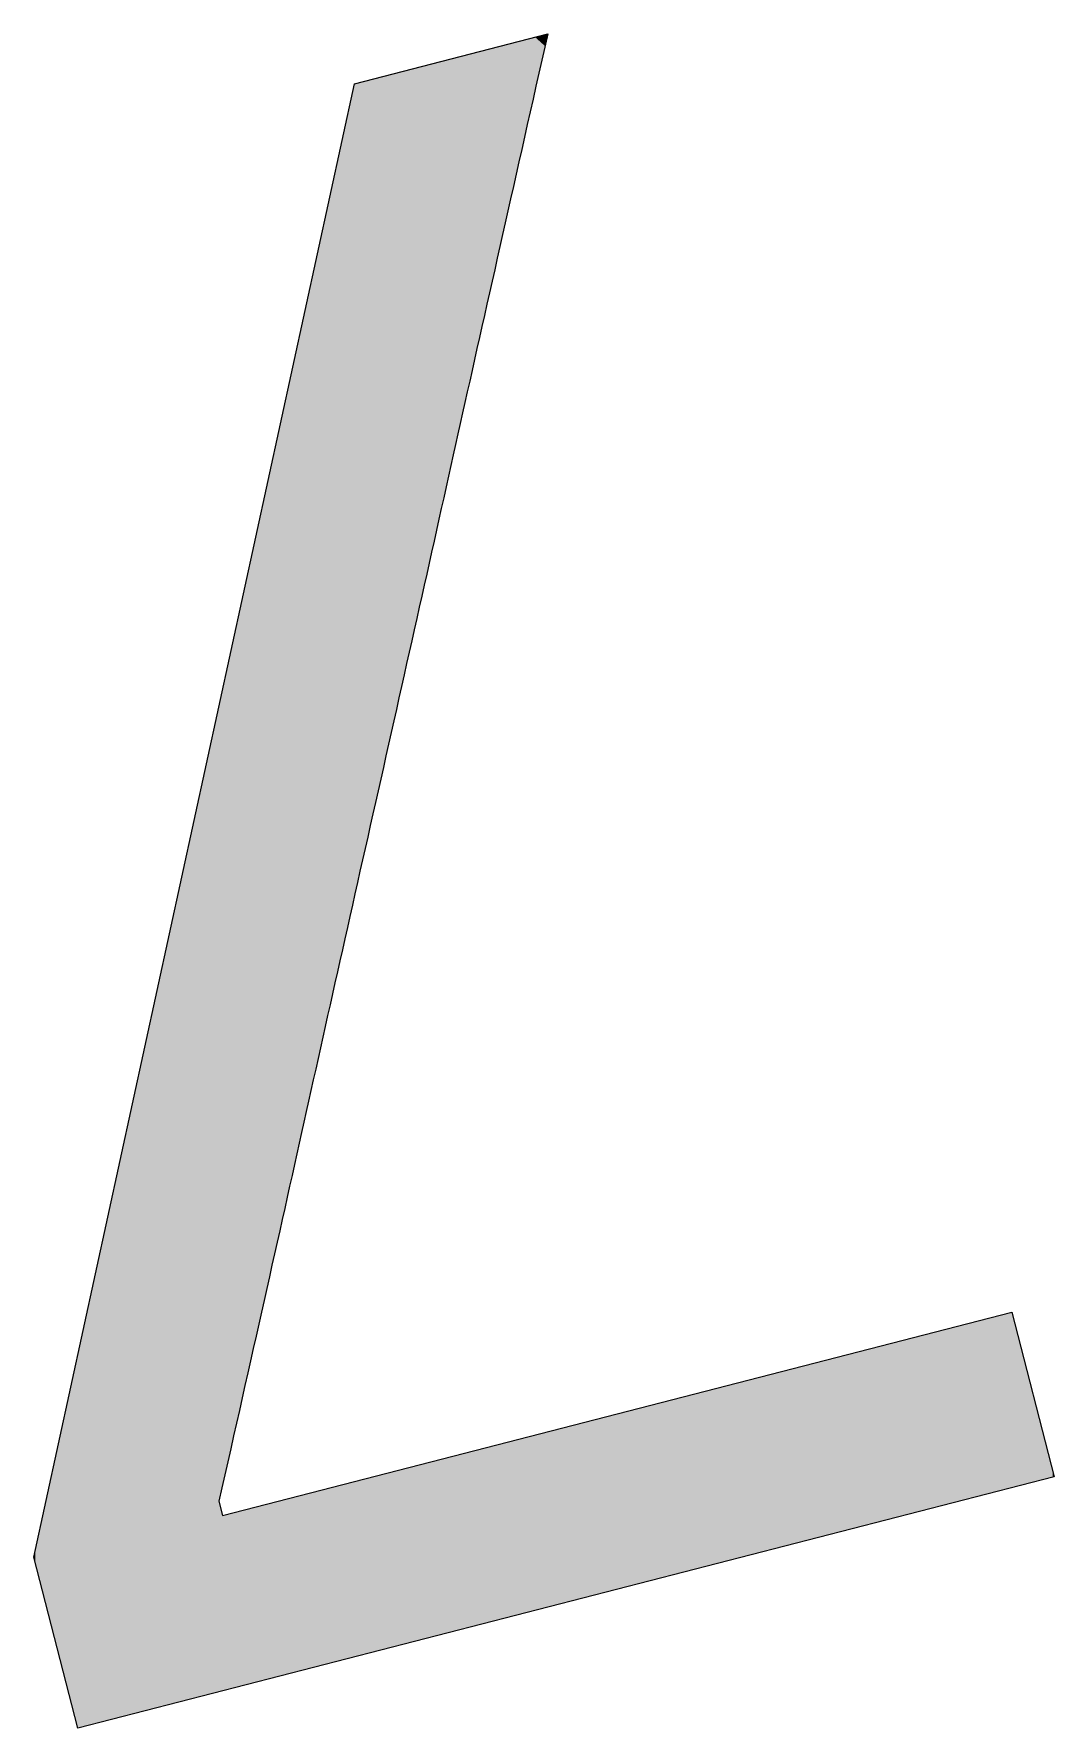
# Model space of a CAD drawing. Extents: x 1 to 47.3, y -47.1 to -0.8.
# Drawn here: x 28.636 to 30.867, y -46.669 to -42.965 of the extents above; entities that cross this region are included whole.
import ezdxf

# ---------------------------------------------------------------- set-up
doc = ezdxf.new("R2010")
doc.units = 0
doc.layers.add('LAYER_1', color=7, linetype='CONTINUOUS')

# ---------------------------------------------------------------- blocks, each defined once
blk = doc.blocks.new('*U11')
at = {"layer": 'LAYER_1', "color": 7}
for points in [[(29.6532, -43.4387), (29.5945, -43.0074), (29.6532, -42.9923)], [(29.6553, -43.4294), (29.6532, -42.9923), (29.6553, -42.9918)], [(29.6532, -43.4387), (29.6532, -42.9923), (29.6553, -43.4294)], [(29.7214, -43.1352), (29.6553, -42.9918), (29.7214, -42.9747)], [(29.6553, -43.4294), (29.6553, -42.9918), (29.7214, -43.1352)], [(29.7321, -43.0879), (29.7214, -42.9747), (29.7321, -42.972)], [(29.7214, -43.1352), (29.7214, -42.9747), (29.7321, -43.0879)], [(29.7538, -42.9913), (29.7321, -42.972), (29.7538, -42.9664)], [(29.7321, -43.0879), (29.7321, -42.972), (29.7538, -42.9913)], [(29.7565, -42.9793), (29.7538, -42.9664), (29.7565, -42.9657)], [(29.7538, -42.9913), (29.7538, -42.9664), (29.7565, -42.9793)], [(29.7588, -42.9688), (29.7565, -42.9657), (29.7588, -42.9651)], [(29.7565, -42.9793), (29.7565, -42.9657), (29.7588, -42.9688)], [(29.7588, -42.9688), (29.7588, -42.9651), (29.7597, -42.9648)], [(29.4789, -44.2184), (29.444, -43.0462), (29.4789, -43.0372)], [(29.5202, -44.0333), (29.4789, -43.0372), (29.5202, -43.0266)], [(29.4789, -44.2184), (29.4789, -43.0372), (29.5202, -44.0333)], [(29.5486, -43.9063), (29.5202, -43.0266), (29.5486, -43.0193)], [(29.5202, -44.0333), (29.5202, -43.0266), (29.5486, -43.9063)], [(29.5516, -43.8927), (29.5486, -43.0193), (29.5516, -43.0185)], [(29.5486, -43.9063), (29.5486, -43.0193), (29.5516, -43.8927)], [(29.5945, -43.7005), (29.5516, -43.0185), (29.5945, -43.0074)], [(29.5516, -43.8927), (29.5516, -43.0185), (29.5945, -43.7005)], [(29.5945, -43.7005), (29.5945, -43.0074), (29.6532, -43.4387)], [(29.3434, -44.8222), (29.3369, -43.076), (29.3434, -43.0721)], [(29.3549, -44.7706), (29.3434, -43.0721), (29.3549, -43.0692)], [(29.3434, -44.8222), (29.3434, -43.0721), (29.3549, -44.7706)], [(29.3651, -44.7252), (29.3549, -43.0692), (29.3651, -43.0665)], [(29.3549, -44.7706), (29.3549, -43.0692), (29.3651, -44.7252)], [(29.444, -44.374), (29.3651, -43.0665), (29.444, -43.0462)], [(29.3651, -44.7252), (29.3651, -43.0665), (29.444, -44.374)], [(29.444, -44.374), (29.444, -43.0462), (29.4789, -44.2184)], [(29.3305, -44.8799), (29.3172, -43.1666), (29.3305, -43.1056)], [(29.3337, -44.8656), (29.3305, -43.1056), (29.3337, -43.0909)], [(29.3305, -44.8799), (29.3305, -43.1056), (29.3337, -44.8656)], [(29.3369, -44.8512), (29.3337, -43.0909), (29.3369, -43.076)], [(29.3337, -44.8656), (29.3337, -43.0909), (29.3369, -44.8512)], [(29.3369, -44.8512), (29.3369, -43.076), (29.3434, -44.8222)], [(29.3172, -44.9393), (29.2977, -43.2561), (29.3172, -43.1666)], [(29.3172, -44.9393), (29.3172, -43.1666), (29.3305, -44.8799)], [(29.2977, -45.0264), (29.2933, -43.2764), (29.2977, -43.2561)], [(29.2977, -45.0264), (29.2977, -43.2561), (29.3172, -44.9393)], [(29.2933, -45.0462), (29.2727, -43.371), (29.2933, -43.2764)], [(29.2933, -45.0462), (29.2933, -43.2764), (29.2977, -45.0264)], [(29.2727, -45.1382), (29.2428, -43.5082), (29.2727, -43.371)], [(29.2727, -45.1382), (29.2727, -43.371), (29.2933, -45.0462)], [(29.2428, -45.2717), (29.237, -43.535), (29.2428, -43.5082)], [(29.2428, -45.2717), (29.2428, -43.5082), (29.2727, -45.1382)], [(29.237, -45.2978), (29.2088, -43.6646), (29.237, -43.535)], [(29.237, -45.2978), (29.237, -43.535), (29.2428, -45.2717)], [(29.2088, -45.4244), (29.1841, -43.7781), (29.2088, -43.6646)], [(29.2088, -45.4244), (29.2088, -43.6646), (29.237, -45.2978)], [(29.1841, -45.5353), (29.1793, -43.8002), (29.1841, -43.7781)], [(29.1841, -45.5353), (29.1841, -43.7781), (29.2088, -45.4244)], [(29.1793, -45.5569), (29.1308, -44.0228), (29.1793, -43.8002)], [(29.1793, -45.5569), (29.1793, -43.8002), (29.1841, -45.5353)], [(29.1308, -45.7729), (29.1161, -44.0905), (29.1308, -44.0228)], [(29.1308, -45.7729), (29.1308, -44.0228), (29.1793, -45.5569)], [(29.1161, -45.8386), (29.0847, -44.2347), (29.1161, -44.0905)], [(29.1161, -45.8386), (29.1161, -44.0905), (29.1308, -45.7729)], [(29.0847, -45.9776), (29.066, -44.3209), (29.0847, -44.2347)], [(29.0847, -45.9776), (29.0847, -44.2347), (29.1161, -45.8386)], [(29.066, -46.0607), (29.058, -44.3576), (29.066, -44.3209)], [(29.066, -46.0607), (29.066, -44.3209), (29.0847, -45.9776)], [(29.058, -46.0961), (29.0487, -44.4003), (29.058, -44.3576)], [(29.058, -46.0961), (29.058, -44.3576), (29.066, -46.0607)], [(29.0473, -46.1434), (29.0441, -44.4212), (29.0473, -44.4067)], [(29.0487, -46.1372), (29.0473, -44.4067), (29.0487, -44.4003)], [(29.0473, -46.1434), (29.0473, -44.4067), (29.0487, -46.1372)], [(29.0487, -46.1372), (29.0487, -44.4003), (29.058, -46.0961)], [(29.0408, -46.5893), (28.954, -44.8353), (29.0408, -44.4367)], [(29.0412, -46.1703), (29.0408, -44.4364), (29.0412, -44.4347)], [(29.0408, -46.1719), (29.0408, -44.4367), (29.0408, -44.4364)], [(29.0408, -46.1719), (29.0408, -44.4364), (29.0412, -46.1703)], [(29.0408, -46.1722), (29.0408, -44.4367), (29.0408, -46.1719)], [(29.0426, -46.1641), (29.0412, -44.4347), (29.0426, -44.4282)], [(29.0412, -46.1703), (29.0412, -44.4347), (29.0426, -46.1641)], [(29.0428, -46.1632), (29.0426, -44.4282), (29.0428, -44.4273)], [(29.0426, -46.1641), (29.0426, -44.4282), (29.0428, -46.1632)], [(29.0441, -46.1573), (29.0428, -44.4273), (29.0441, -44.4212)], [(29.0428, -46.1632), (29.0428, -44.4273), (29.0441, -46.1573)], [(29.0441, -46.1573), (29.0441, -44.4212), (29.0473, -46.1434)], [(28.954, -46.6116), (28.886, -45.1481), (28.954, -44.8353)], [(28.954, -46.6116), (28.954, -44.8353), (29.0408, -46.5893)], [(28.886, -46.6291), (28.8659, -45.2404), (28.886, -45.1481)], [(28.886, -46.6291), (28.886, -45.1481), (28.954, -46.6116)], [(28.8659, -46.6343), (28.8188, -45.4569), (28.8659, -45.2404)], [(28.8659, -46.6343), (28.8659, -45.2404), (28.886, -46.6291)], [(28.8188, -46.6464), (28.785, -45.612), (28.8188, -45.4569)], [(28.8188, -46.6464), (28.8188, -45.4569), (28.8659, -46.6343)], [(28.785, -46.6551), (28.7695, -45.6833), (28.785, -45.612)], [(28.785, -46.6551), (28.785, -45.612), (28.8188, -46.6464)], [(28.7695, -46.6591), (28.749, -45.7776), (28.7695, -45.6833)], [(28.7695, -46.6591), (28.7695, -45.6833), (28.785, -46.6551)], [(28.749, -46.6644), (28.7402, -45.818), (28.749, -45.7776)], [(28.749, -46.6644), (28.749, -45.7776), (28.7695, -46.6591)], [(30.7282, -46.1549), (30.6816, -45.7834), (30.7282, -45.7714)], [(30.7399, -46.1519), (30.7282, -45.7714), (30.7399, -45.7683)], [(30.7282, -46.1549), (30.7282, -45.7714), (30.7399, -46.1519)], [(30.7594, -46.1468), (30.7399, -45.7683), (30.7594, -45.7633)], [(30.7399, -46.1519), (30.7399, -45.7683), (30.7594, -46.1468)], [(30.7746, -46.1429), (30.7594, -45.7633), (30.7746, -45.7605)], [(30.7594, -46.1468), (30.7594, -45.7633), (30.7746, -46.1429)], [(30.7746, -46.1429), (30.7746, -45.7605), (30.7843, -46.1405)], [(30.7843, -46.1405), (30.7746, -45.7605), (30.7843, -45.798)], [(30.5702, -46.1956), (30.5488, -45.8175), (30.5702, -45.812)], [(30.6623, -46.1718), (30.5702, -45.812), (30.6623, -45.7883)], [(30.5702, -46.1956), (30.5702, -45.812), (30.6623, -46.1718)], [(30.6816, -46.1669), (30.6623, -45.7883), (30.6816, -45.7834)], [(30.6623, -46.1718), (30.6623, -45.7883), (30.6816, -46.1669)], [(30.6816, -46.1669), (30.6816, -45.7834), (30.7282, -46.1549)], [(30.7843, -46.1405), (30.7843, -45.798), (30.8008, -46.1362)], [(30.8008, -46.1362), (30.7843, -45.798), (30.8008, -45.8621)], [(28.7402, -46.6667), (28.7324, -45.8536), (28.7402, -45.818)], [(28.7402, -46.6667), (28.7402, -45.818), (28.749, -46.6644)], [(30.5488, -46.2011), (30.3741, -45.8625), (30.5488, -45.8175)], [(30.5488, -46.2011), (30.5488, -45.8175), (30.5702, -46.1956)], [(28.7301, -46.6594), (28.7167, -45.9256), (28.7301, -45.8644)], [(28.7324, -46.6686), (28.7301, -45.8644), (28.7324, -45.8536)], [(28.7301, -46.6594), (28.7301, -45.8644), (28.7324, -46.6686)], [(28.7324, -46.6686), (28.7324, -45.8536), (28.7402, -46.6667)], [(30.3503, -46.2522), (30.1708, -45.9148), (30.3503, -45.8686)], [(30.3741, -46.246), (30.3503, -45.8686), (30.3741, -45.8625)], [(30.3503, -46.2522), (30.3503, -45.8686), (30.3741, -46.246)], [(30.3741, -46.246), (30.3741, -45.8625), (30.5488, -46.2011)], [(30.8008, -46.1362), (30.8008, -45.8621), (30.8037, -46.1355)], [(30.8037, -46.1355), (30.8008, -45.8621), (30.8037, -45.8733)], [(30.8037, -46.1355), (30.8037, -45.8733), (30.843, -46.1253)], [(30.843, -46.1253), (30.8037, -45.8733), (30.843, -46.0261)], [(28.7167, -46.6077), (28.7157, -45.9305), (28.7167, -45.9256)], [(28.7167, -46.6077), (28.7167, -45.9256), (28.7301, -46.6594)], [(30.1708, -46.2984), (30.0964, -45.9339), (30.1708, -45.9148)], [(30.1708, -46.2984), (30.1708, -45.9148), (30.3503, -46.2522)], [(28.7157, -46.6036), (28.6933, -46.0332), (28.7157, -45.9305)], [(28.7157, -46.6036), (28.7157, -45.9305), (28.7167, -46.6077)], [(30.0964, -46.3175), (29.952, -45.9711), (30.0964, -45.9339)], [(30.0964, -46.3175), (30.0964, -45.9339), (30.1708, -46.2984)], [(29.952, -46.3547), (29.7597, -46.0206), (29.952, -45.9711)], [(29.952, -46.3547), (29.952, -45.9711), (30.0964, -46.3175)], [(28.6933, -46.5167), (28.689, -46.0531), (28.6933, -46.0332)], [(28.6933, -46.5167), (28.6933, -46.0332), (28.7157, -46.6036)], [(29.7214, -46.4141), (29.6553, -46.0475), (29.7214, -46.0304)], [(29.7321, -46.4113), (29.7214, -46.0304), (29.7321, -46.0277)], [(29.7214, -46.4141), (29.7214, -46.0304), (29.7321, -46.4113)], [(29.7538, -46.4057), (29.7321, -46.0277), (29.7538, -46.0221)], [(29.7321, -46.4113), (29.7321, -46.0277), (29.7538, -46.4057)], [(29.7565, -46.405), (29.7538, -46.0221), (29.7565, -46.0214)], [(29.7538, -46.4057), (29.7538, -46.0221), (29.7565, -46.405)], [(29.7588, -46.4044), (29.7565, -46.0214), (29.7588, -46.0208)], [(29.7565, -46.405), (29.7565, -46.0214), (29.7588, -46.4044)], [(29.7597, -46.4042), (29.7588, -46.0208), (29.7597, -46.0206)], [(29.7588, -46.4044), (29.7588, -46.0208), (29.7597, -46.4042)], [(29.7597, -46.4042), (29.7597, -46.0206), (29.952, -46.3547)], [(30.843, -46.1253), (30.843, -46.0261), (30.8492, -46.1237)], [(30.8492, -46.1237), (30.843, -46.0261), (30.8492, -46.0498)], [(28.689, -46.4999), (28.6689, -46.1457), (28.689, -46.0531)], [(28.689, -46.4999), (28.689, -46.0531), (28.6933, -46.5167)], [(29.5486, -46.4585), (29.5202, -46.0822), (29.5486, -46.0749)], [(29.5516, -46.4578), (29.5486, -46.0749), (29.5516, -46.0741)], [(29.5486, -46.4585), (29.5486, -46.0749), (29.5516, -46.4578)], [(29.5945, -46.4467), (29.5516, -46.0741), (29.5945, -46.0631)], [(29.5516, -46.4578), (29.5516, -46.0741), (29.5945, -46.4467)], [(29.6532, -46.4316), (29.5945, -46.0631), (29.6532, -46.048)], [(29.5945, -46.4467), (29.5945, -46.0631), (29.6532, -46.4316)], [(29.6553, -46.4311), (29.6532, -46.048), (29.6553, -46.0475)], [(29.6532, -46.4316), (29.6532, -46.048), (29.6553, -46.4311)], [(29.6553, -46.4311), (29.6553, -46.0475), (29.7214, -46.4141)], [(30.8492, -46.1237), (30.8492, -46.0498), (30.8639, -46.1199)], [(30.8639, -46.1199), (30.8492, -46.0498), (30.8639, -46.1072)], [(29.444, -46.4855), (29.3651, -46.1221), (29.444, -46.1018)], [(29.4789, -46.4765), (29.444, -46.1018), (29.4789, -46.0928)], [(29.444, -46.4855), (29.444, -46.1018), (29.4789, -46.4765)], [(29.5202, -46.4658), (29.4789, -46.0928), (29.5202, -46.0822)], [(29.4789, -46.4765), (29.4789, -46.0928), (29.5202, -46.4658)], [(29.5202, -46.4658), (29.5202, -46.0822), (29.5486, -46.4585)], [(30.8639, -46.1199), (30.8639, -46.1072), (30.8646, -46.1198)], [(30.8646, -46.1198), (30.8639, -46.1072), (30.8646, -46.1098)], [(30.8646, -46.1198), (30.8646, -46.1098), (30.8669, -46.1186)], [(28.6689, -46.4216), (28.6664, -46.1568), (28.6689, -46.1457)], [(28.6689, -46.4216), (28.6689, -46.1457), (28.689, -46.4999)], [(29.2727, -46.5296), (29.2428, -46.1536), (29.2727, -46.1459)], [(29.2933, -46.5243), (29.2727, -46.1459), (29.2933, -46.1406)], [(29.2727, -46.5296), (29.2727, -46.1459), (29.2933, -46.5243)], [(29.2977, -46.5231), (29.2933, -46.1406), (29.2977, -46.1395)], [(29.2933, -46.5243), (29.2933, -46.1406), (29.2977, -46.5231)], [(29.3172, -46.5181), (29.2977, -46.1395), (29.3172, -46.1345)], [(29.2977, -46.5231), (29.2977, -46.1395), (29.3172, -46.5181)], [(29.3305, -46.5147), (29.3172, -46.1345), (29.3305, -46.131)], [(29.3172, -46.5181), (29.3172, -46.1345), (29.3305, -46.5147)], [(29.3337, -46.5139), (29.3305, -46.131), (29.3337, -46.1302)], [(29.3305, -46.5147), (29.3305, -46.131), (29.3337, -46.5139)], [(29.3369, -46.513), (29.3337, -46.1302), (29.3369, -46.1294)], [(29.3337, -46.5139), (29.3337, -46.1302), (29.3369, -46.513)], [(29.3434, -46.5114), (29.3369, -46.1294), (29.3434, -46.1277)], [(29.3369, -46.513), (29.3369, -46.1294), (29.3434, -46.5114)], [(29.3549, -46.5084), (29.3434, -46.1277), (29.3549, -46.1248)], [(29.3434, -46.5114), (29.3434, -46.1277), (29.3549, -46.5084)], [(29.3651, -46.5058), (29.3549, -46.1248), (29.3651, -46.1221)], [(29.3549, -46.5084), (29.3549, -46.1248), (29.3651, -46.5058)], [(29.3651, -46.5058), (29.3651, -46.1221), (29.444, -46.4855)], [(28.6664, -46.4122), (28.6497, -46.2337), (28.6664, -46.1568)], [(28.6664, -46.4122), (28.6664, -46.1568), (28.6689, -46.4216)], [(29.0408, -46.5893), (29.0408, -46.1722), (29.0408, -46.5893)], [(29.0408, -46.5893), (29.0408, -46.1722), (29.0408, -46.1725)], [(29.0408, -46.5893), (29.0408, -46.1725), (29.0412, -46.5892)], [(29.0412, -46.5892), (29.0408, -46.1725), (29.0412, -46.1739)], [(29.0412, -46.5892), (29.0412, -46.1739), (29.0426, -46.5888)], [(29.0426, -46.5888), (29.0412, -46.1739), (29.0426, -46.1795)], [(29.0426, -46.5888), (29.0426, -46.1795), (29.0428, -46.5887)], [(29.0428, -46.5887), (29.0426, -46.1795), (29.0428, -46.1803)], [(29.0428, -46.5887), (29.0428, -46.1803), (29.0441, -46.5884)], [(29.0441, -46.5884), (29.0428, -46.1803), (29.0441, -46.1855)], [(29.0441, -46.5884), (29.0441, -46.1855), (29.0473, -46.5876)], [(29.0473, -46.5876), (29.0441, -46.1855), (29.0473, -46.1981)], [(29.1161, -46.5699), (29.0847, -46.1943), (29.1161, -46.1862)], [(29.1308, -46.5661), (29.1161, -46.1862), (29.1308, -46.1824)], [(29.1161, -46.5699), (29.1161, -46.1862), (29.1308, -46.5661)], [(29.1793, -46.5536), (29.1308, -46.1824), (29.1793, -46.1699)], [(29.1308, -46.5661), (29.1308, -46.1824), (29.1793, -46.5536)], [(29.1841, -46.5524), (29.1793, -46.1699), (29.1841, -46.1687)], [(29.1793, -46.5536), (29.1793, -46.1699), (29.1841, -46.5524)], [(29.2088, -46.546), (29.1841, -46.1687), (29.2088, -46.1624)], [(29.1841, -46.5524), (29.1841, -46.1687), (29.2088, -46.546)], [(29.237, -46.5388), (29.2088, -46.1624), (29.237, -46.1551)], [(29.2088, -46.546), (29.2088, -46.1624), (29.237, -46.5388)], [(29.2428, -46.5373), (29.237, -46.1551), (29.2428, -46.1536)], [(29.237, -46.5388), (29.237, -46.1551), (29.2428, -46.5373)], [(29.2428, -46.5373), (29.2428, -46.1536), (29.2727, -46.5296)], [(29.0473, -46.5876), (29.0473, -46.1981), (29.0487, -46.5872)], [(29.0487, -46.5872), (29.0473, -46.1981), (29.0487, -46.2036)], [(29.058, -46.5848), (29.0487, -46.2036), (29.058, -46.2012)], [(29.0487, -46.5872), (29.0487, -46.2036), (29.058, -46.5848)], [(29.066, -46.5828), (29.058, -46.2012), (29.066, -46.1991)], [(29.058, -46.5848), (29.058, -46.2012), (29.066, -46.5828)], [(29.0847, -46.578), (29.066, -46.1991), (29.0847, -46.1943)], [(29.066, -46.5828), (29.066, -46.1991), (29.0847, -46.578)], [(29.0847, -46.578), (29.0847, -46.1943), (29.1161, -46.5699)], [(28.6481, -46.341), (28.6394, -46.2808), (28.6481, -46.241)], [(28.6497, -46.3472), (28.6481, -46.241), (28.6497, -46.2337)], [(28.6481, -46.341), (28.6481, -46.241), (28.6497, -46.3472)], [(28.6497, -46.3472), (28.6497, -46.2337), (28.6664, -46.4122)], [(28.6369, -46.2976), (28.6363, -46.2952), (28.6369, -46.2924)], [(28.6394, -46.3073), (28.6369, -46.2924), (28.6394, -46.2808)], [(28.6369, -46.2976), (28.6369, -46.2924), (28.6394, -46.3073)], [(28.6394, -46.3073), (28.6394, -46.2808), (28.6481, -46.341)]]:
    blk.add_solid(points, dxfattribs=at)
blk = doc.blocks.new('BLOCK_2')
at = {"layer": 'LAYER_1'}
blk.add_open_spline([(29.0487, -46.2036), (29.0487, -46.2036), (29.0408, -46.1722), (29.0408, -46.1722), (29.1107, -45.8635), (29.1727, -45.5872), (29.2268, -45.3437), (29.2809, -45.1001), (29.3388, -44.8417), (29.4004, -44.5685), (29.4618, -44.2953), (29.5196, -44.0369), (29.5737, -43.7934), (29.6282, -43.5498), (29.6902, -43.2738), (29.7598, -42.9648), (29.7598, -42.9648), (29.3374, -43.0737), (29.3374, -43.0737), (29.3374, -43.0737), (28.6363, -46.2952), (28.6363, -46.2952), (28.6363, -46.2952), (28.7324, -46.6686), (28.7324, -46.6686), (28.7324, -46.6686), (30.867, -46.1191), (30.867, -46.1191), (30.867, -46.1191), (30.7743, -45.7595), (30.7743, -45.7595), (30.7743, -45.7595), (29.0487, -46.2036), (29.0487, -46.2036)], degree=3, knots=[0, 0, 0, 0, 1, 1, 1, 2, 2, 2, 3, 3, 3, 4, 4, 4, 5, 5, 5, 6, 6, 6, 7, 7, 7, 8, 8, 8, 9, 9, 9, 10, 10, 10, 11, 11, 11, 11], dxfattribs=at)
at = {"layer": 'LAYER_1', "color": 7}
blk.add_blockref('*U11', (0, 0), dxfattribs=at)

msp = doc.modelspace()

# ---------------------------------------------------------------- block references
at = {"layer": 'LAYER_1'}
msp.add_blockref('BLOCK_2', (0, 0), dxfattribs=at)

doc.saveas('drawing.dxf')
